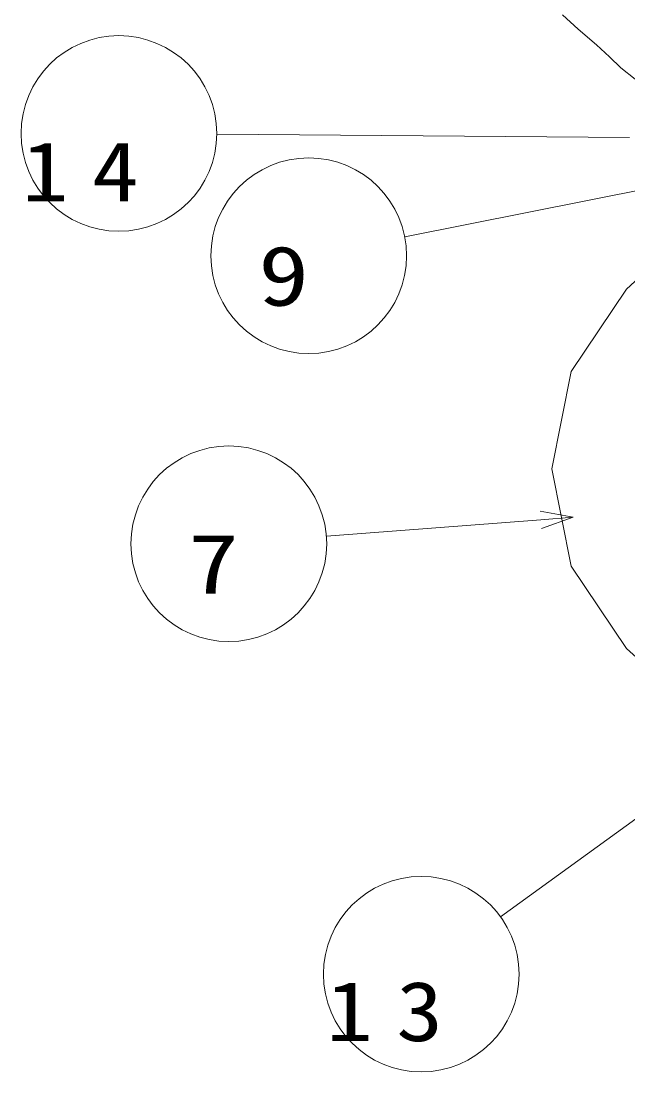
# Model space of a CAD drawing. Units: millimetres on the paper. Extents: x 0 to 420, y -594 to 297.
# Drawn here: x 126.14 to 144.75, y 159.59 to 191.83 of the extents above; entities that cross this region are included whole.
import ezdxf
from ezdxf.enums import TextEntityAlignment as Align

# ---------------------------------------------------------------- set-up
doc = ezdxf.new("R2010")
doc.units = ezdxf.units.MM
doc.layers.add('2D', color=7, linetype='Continuous', lineweight=13)
doc.layers.add('AM_5', color=7, linetype='Continuous', lineweight=13)
doc.styles.add('ＭＳ ゴシック', font='')
doc.styles.get('ＭＳ ゴシック').set_extended_font_data('MS Gothic')

msp = doc.modelspace()

# ---------------------------------------------------------------- linework, layer by layer
at = {"layer": '2D'}
for p, q in [((143.226, 191.578), (142.74, 192.016)), ((143.779, 191.093), (143.226, 191.578)), ((144.177, 190.725), (143.779, 191.093)), ((144.531, 190.388), (144.177, 190.725)), ((144.972, 190.043), (144.531, 190.388)), ((145.227, 184.082), (144.699, 183.608)), ((144.699, 183.608), (143.009, 181.079)), ((143.009, 181.079), (142.417, 178.096)), ((142.417, 178.096), (143.009, 175.112)), ((143.069, 176.608), (142.052, 176.798)), ((135.502, 176.025), (142.072, 176.531)), ((142.072, 176.531), (143.069, 176.608)), ((142.093, 176.264), (143.069, 176.608)), ((143.009, 175.112), (144.699, 172.581)), ((144.699, 172.581), (145.227, 172.112))]:
    msp.add_line(p, q, dxfattribs=at)
msp.add_circle((132.511, 175.795), 3, dxfattribs=at)
at = {"layer": 'AM_5'}
for p, q in [((132.141, 188.354), (144.799, 188.251)), ((137.904, 185.213), (149.314, 187.473)), ((140.841, 164.354), (144.989, 167.357))]:
    msp.add_line(p, q, dxfattribs=at)
for centre in [(129.141, 188.379), (134.962, 184.63), (138.411, 162.595)]:
    msp.add_circle(centre, 3, dxfattribs=at)

# ---------------------------------------------------------------- texts
at = {"layer": '2D', "style": 'ＭＳ ゴシック', "width": 1.25}
msp.add_text('7', height=1.833, dxfattribs=at).set_placement((131.261, 173.712), align=Align.BOTTOM_LEFT)
at = {"layer": 'AM_5', "style": 'ＭＳ ゴシック', "width": 1.25}
msp.add_text('9', height=1.833, dxfattribs=at).set_placement((133.414, 182.547), align=Align.BOTTOM_LEFT)
at = {"layer": 'AM_5', "char_height": 1.833, "attachment_point": 7, "style": 'ＭＳ ゴシック'}
for s, insert in [('\\T1.5;\\W1.15;14', (126.165, 186.295)), ('\\T1.5;\\W1.15;13', (135.495, 160.512))]:
    msp.add_mtext(s, dxfattribs=dict(at, insert=insert))

doc.saveas('drawing.dxf')
